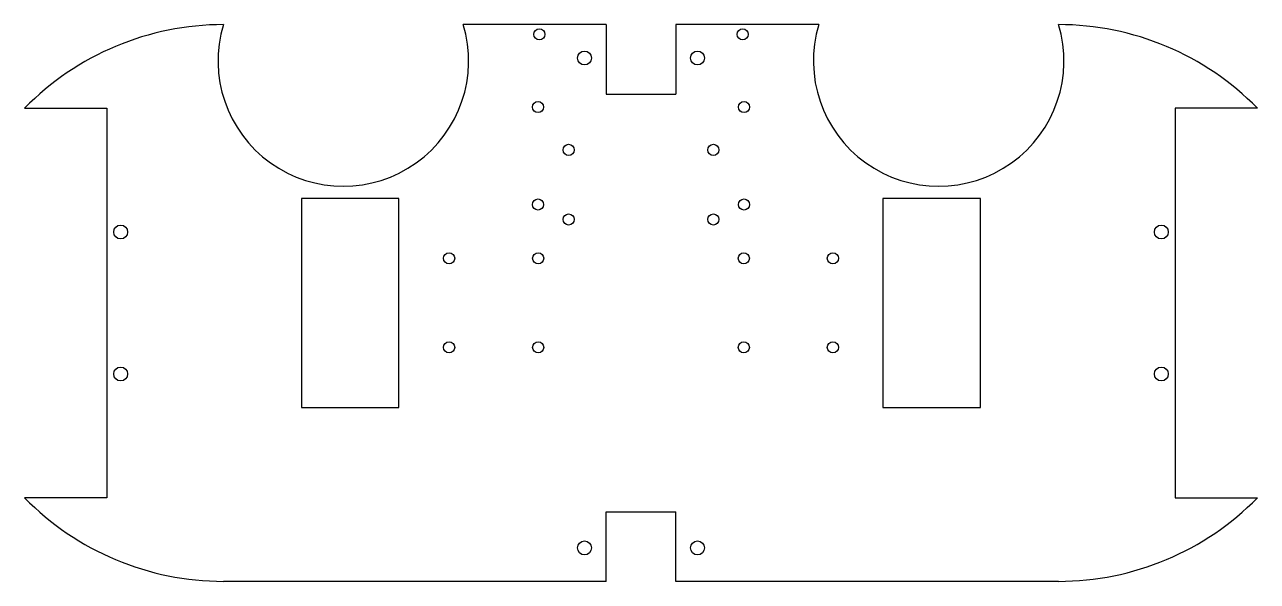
# Model space of a CAD drawing. Header units: millimetres. Extents: x -106 to 336, y -19 to 181.
import ezdxf

# ---------------------------------------------------------------- set-up
doc = ezdxf.new("R2010")
doc.units = ezdxf.units.MM

msp = doc.modelspace()

# ---------------------------------------------------------------- linework, layer by layer
at = {"color": 7, "linetype": 'Continuous', "lineweight": 25}
for p, q in [((102.44, 180.64), (51.06, 180.64)), ((102.44, 180.64), (102.44, 155.64)), ((127.44, 180.64), (127.44, 155.64)), ((178.81, 180.64), (127.44, 180.64)), ((102.44, 155.64), (127.44, 155.64)), ((-106.48, 150.64), (-77, 150.64)), ((-77, 150.64), (-77, 10.64)), ((336.35, 150.64), (306.87, 150.64)), ((306.87, 150.64), (306.87, 10.64)), ((-7, 118.14), (-7, 43.14)), ((28, 118.14), (-7, 118.14)), ((28, 43.14), (28, 118.14)), ((201.87, 118.14), (201.87, 43.14)), ((236.87, 118.14), (201.87, 118.14)), ((236.87, 43.14), (236.87, 118.14)), ((-7, 43.14), (28, 43.14)), ((201.87, 43.14), (236.87, 43.14)), ((-77, 10.64), (-106.48, 10.64)), ((306.87, 10.64), (336.35, 10.64)), ((102.44, 5.64), (127.44, 5.64)), ((102.44, -19.36), (102.44, 5.64)), ((127.44, -19.36), (127.44, 5.64)), ((102.44, -19.36), (-35.06, -19.36)), ((264.94, -19.36), (127.44, -19.36))]:
    msp.add_line(p, q, dxfattribs=at)
for centre, radius in [((78.44, 177.14), 2), ((151.44, 177.14), 2), ((94.64, 168.64), 2.5), ((135.24, 168.64), 2.5), ((77.94, 151.02), 2), ((151.94, 151.02), 2), ((88.94, 135.64), 2), ((140.94, 135.64), 2), ((77.94, 116.02), 2), ((151.94, 116.02), 2), ((88.94, 110.64), 2), ((140.94, 110.64), 2), ((-72, 106.14), 2.5), ((301.87, 106.14), 2.5), ((46, 96.7), 2), ((78, 96.7), 2), ((151.87, 96.7), 2), ((183.87, 96.7), 2), ((46, 64.7), 2), ((78, 64.7), 2), ((151.87, 64.7), 2), ((183.87, 64.7), 2), ((-72, 55.14), 2.5), ((301.87, 55.14), 2.5), ((94.64, -7.36), 2.5), ((135.24, -7.36), 2.5)]:
    msp.add_circle(centre, radius, dxfattribs=at)
for centre, radius, start, end in [((-35.06, 80.64), 100, 90, 135.573), ((8, 167.57), 45, 163.124, 16.876), ((221.88, 167.57), 45, 163.124, 16.876), ((264.94, 80.64), 100, 44.427, 90), ((-35.06, 80.64), 100, 224.427, 270), ((264.94, 80.64), 100, 270, 315.573)]:
    msp.add_arc(centre, radius, start, end, dxfattribs=at)

doc.saveas('drawing.dxf')
